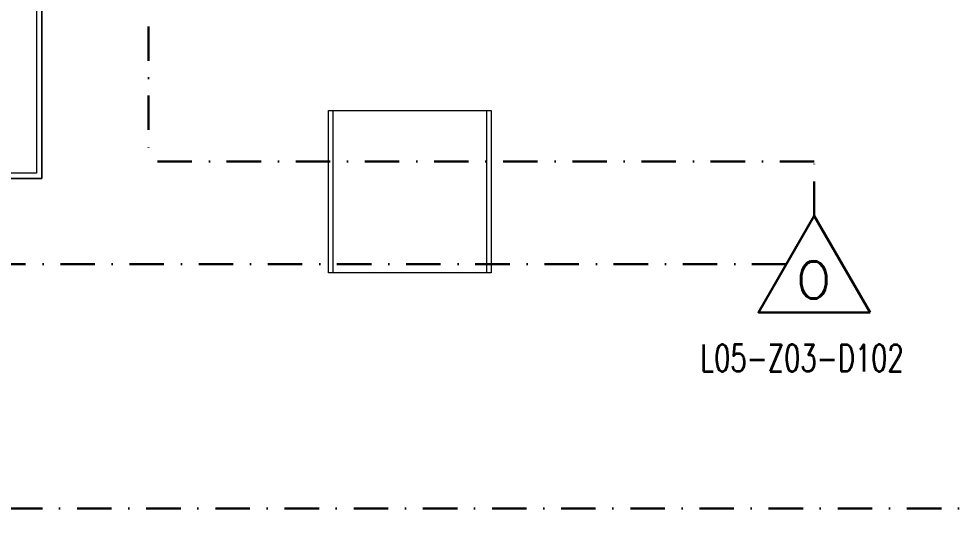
# Model space of a CAD drawing. Extents: x -1133 to 23780, y -1311 to 8245.
# Drawn here: x 20156 to 20501, y 2480 to 2667 of the extents above; entities that cross this region are included whole.
import ezdxf
from ezdxf.enums import TextEntityAlignment as Align

# ---------------------------------------------------------------- set-up
doc = ezdxf.new("R2010")
doc.units = 0
doc.header["$MEASUREMENT"] = 0
doc.linetypes.add('DASHDOT', pattern=[25.4, 12.7, -6.35, 0, -6.35])
doc.layers.get('0').update_dxf_attribs({"color": 9, "lineweight": 9})
for name, color, linetype, lineweight in [('00', 9, 'Continuous', 9), ('05', 9, 'Continuous', 9), ('14', 9, 'Continuous', 9), ('35', 9, 'Continuous', 9), ('E-DEDEKTÖR NUMARALARI', 20, 'Continuous', 30), ('E-KABLO', 7, 'Continuous', 30), ('E-OPTİK DUMAN DEDEKTÖRÜ', 7, 'Continuous', 30)]:
    doc.layers.add(name, color=color, linetype=linetype, lineweight=lineweight)
doc.styles.add('E-YAZI', font='txttw.shx')

# ---------------------------------------------------------------- blocks, each defined once
blk = doc.blocks.new('p-audi-lounge_sehpa1')
for points in [[(0, 60), (60, 60), (60, 0), (0, 0)], [(1.76, 60), (58.24, 60), (58.24, 0), (1.76, 0)]]:
    blk.add_lwpolyline(points, close=True)
blk = doc.blocks.new('ÇATI KATI PLANI')
at = {"layer": '00'}
blk.add_lwpolyline([(20017.5, 2610), (20017.5, 2610), (20017.5, 2610), (20017.5, 2625), (20037.5, 2625), (20037.5, 2805), (19797.5, 2805), (19797.5, 2825), (20245, 2825), (20245, 2805), (20162.5, 2805), (20162.5, 2610), (20017.5, 2610)], close=True, dxfattribs=at)
at = {"layer": '14'}
blk.add_lwpolyline([(20015.5, 2625), (20015.5, 2608), (20164.5, 2608), (20164.5, 2803), (20247, 2803), (20247, 2820.02)], dxfattribs=at)
blk = doc.blocks.new('100_OPTİK DUMAN DEDEKTÖRÜ 085')
at = {"layer": 'E-OPTİK DUMAN DEDEKTÖRÜ', "color": 4}
blk.add_lwpolyline([(2.059, 0), (0, 3.566), (-2.059, 0)], close=True, dxfattribs=at)
at = {"layer": 'E-OPTİK DUMAN DEDEKTÖRÜ', "color": 3, "style": 'E-YAZI'}
blk.add_text('O', height=1.36, dxfattribs=at).set_placement((-0.022, 1.201), align=Align.MIDDLE)

msp = doc.modelspace()

# ---------------------------------------------------------------- linework, layer by layer
at = {"layer": '35'}
msp.add_lwpolyline([(21815.5, 2803), (20189.5, 2803), (20189.5, 2712), (20164.5, 2712), (20164.5, 2608), (20015.5, 2608), (20015.5, 2627), (19909.65, 2627), (19909.65, 2608), (19799.5, 2608), (19799.5, 2580), (19799.5, 2576.5), (19785.5, 2570.2), (19782.5, 2570.2), (19782.5, 2489.8), (19785.44, 2489.8), (19799.5, 2483.5), (19799.5, 2371), (21815.5, 2371)], dxfattribs=at)
at = {"layer": 'E-KABLO', "color": 6, "linetype": 'DASHDOT'}
for p, q in [((20203.92, 2766.14), (20203.92, 2614.28)), ((20449.35, 2614.28), (20203.92, 2614.28)), ((20449.35, 2594.23), (20449.35, 2614.28)), ((20439.06, 2576.4), (19925.21, 2576.4))]:
    msp.add_line(p, q, dxfattribs=at)
at = {"layer": 'E-KABLO', "color": 4, "linetype": 'DASHDOT'}
msp.add_line((19693.04, 2486.25), (21995.63, 2486.25), dxfattribs=at)

# ---------------------------------------------------------------- block references
msp.add_blockref('ÇATI KATI PLANI', (0, 0))
at = {"layer": '05'}
msp.add_blockref('p-audi-lounge_sehpa1', (20270.25, 2573.17), dxfattribs=at)
at = {"layer": 'E-OPTİK DUMAN DEDEKTÖRÜ', "xscale": 10, "yscale": 10, "zscale": 10}
msp.add_blockref('100_OPTİK DUMAN DEDEKTÖRÜ 085', (20449.35, 2558.57), dxfattribs=at)

# ---------------------------------------------------------------- texts
at = {"layer": 'E-DEDEKTÖR NUMARALARI', "style": 'E-YAZI', "width": 0.7}
msp.add_text('L05-Z03-D102', height=10, dxfattribs=at).set_placement((20407.33, 2536.79))

doc.saveas('drawing.dxf')
